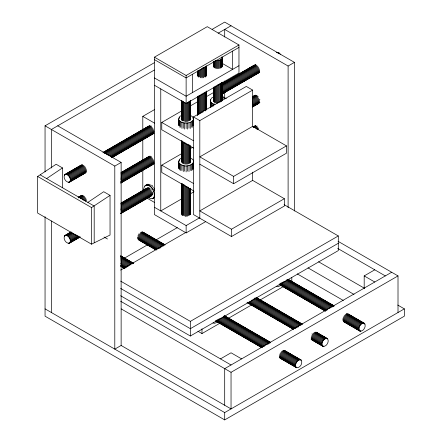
<?xml version="1.0" encoding="UTF-8"?>
<svg xmlns="http://www.w3.org/2000/svg" width="442" height="442" viewBox="0 0 442 442"><rect width="100%" height="100%" fill="white"/><g stroke="black" fill="none" stroke-linecap="round" stroke-linejoin="round"><path stroke-width="0.66" d="M397.778 305.063L404.347 308.859L404.347 316.179L224.696 419.9L45.051 316.179L45.051 216.652M45.051 171.921L45.051 125.821L154.269 62.758M51.388 312.522L51.388 221M51.388 168.015L51.388 129.478L154.335 70.046M45.051 125.821L114.793 166.087L114.793 349.125L121.136 345.467L121.136 162.429L57.731 125.821M142.799 190.85L142.799 170.159M142.799 160.507L142.799 139.125M142.799 129.467L142.799 116.362L154.33 109.71M154.424 85.245L186.126 103.55L238.967 73.046L238.967 44.979L207.259 26.675L154.424 57.178L154.424 214.597L186.137 232.901L205.729 221.591M178.8 168.457C178.988 164.91 177.137 159.214 181.977 157.927M178.8 125.069C178.817 121.666 177.408 116.395 181.977 115.218M179.225 169.264L179.225 163.164L178.8 162.352M179.225 125.876L179.225 120.456L178.8 119.644M179.916 170.01L179.916 163.91L179.225 163.164M179.916 127.302L179.916 121.202L179.225 120.456M180.844 170.667L180.844 164.562L179.916 163.91M180.844 127.279L180.844 121.854L179.916 121.202M181.977 170.524L181.977 165.098L180.844 164.562M181.977 128.489L181.977 122.39L180.844 121.854M183.27 171.601L183.27 165.496L181.977 165.098M183.27 128.213L183.27 122.788L181.977 122.39M193.032 118.511L193.032 117.152L190.275 115.218M284.355 198.701L231.498 229.216L199.79 210.911L252.653 180.397L284.355 198.701L284.355 206.022L231.498 236.536L193.469 214.563L193.469 116.942L246.31 86.439L252.653 90.096L252.653 126.362L286.466 145.888L286.466 153.208L233.63 183.717L199.812 164.192M199.812 218.226L199.812 120.605L193.469 116.942M210.502 107.445C210.696 103.898 208.845 98.201 213.679 96.914M210.928 106.898L210.928 102.152L210.502 101.34M211.619 106.964L211.619 102.898L210.928 102.152M212.547 106.262L212.547 103.55L211.619 102.898M213.679 106.119L213.679 104.085L212.547 103.55M294.444 211L294.444 62.366L224.696 22.1L212.166 29.338M364.191 288.112L364.191 275.913L374.761 269.808M296.433 367.65C293.869 364.981 297.322 358.998 300.914 359.887C303.477 362.556 300.024 368.54 296.433 367.65L280.311 358.346M322.848 346.296C320.284 343.627 323.743 337.644 327.334 338.533C329.898 341.202 326.445 347.185 322.848 346.296L312.102 340.091M359.838 331.047C357.274 328.378 360.727 322.395 364.318 323.279C366.882 325.947 363.429 331.931 359.838 331.047L343.716 321.737M69.482 182.176C72.046 179.507 68.593 173.524 64.996 174.408C62.432 177.076 65.891 183.06 69.482 182.176L85.604 172.866M69.482 243.188C72.046 240.52 68.593 234.536 64.996 235.42C62.438 238.089 65.891 244.072 69.482 243.188L80.229 236.984M193.458 125.069L193.602 118.804L193.032 117.152M221.972 56.803C223.326 59.571 219 60.742 216.956 60.327L216.956 68.615M183.27 122.788C186.762 123.5 191.601 123.18 193.458 119.644M183.27 165.496C188.204 167.85 198.972 161.794 190.275 157.927M147.75 184.192C145.109 184.971 143.23 187.441 143.959 190.22M148.109 197.408C159.335 203.9 153.407 182.342 145.401 185.546M217.807 321.875L214.751 323.29L213.038 322.958M281.211 285.267L278.156 286.681L276.443 286.35M87.847 202.392L103.699 191.712L110.041 195.375L110.041 235.033L91.544 244.183L37.653 213.066L37.653 176.463L56.145 164.258L62.488 167.921L62.488 187.751M46.631 178.596L62.488 167.921M110.041 195.375L91.544 207.574L37.653 176.463M218.138 33.211L231.039 25.763M154.424 57.178L186.126 75.483L238.967 44.979M238.967 47.421L186.126 77.925L154.424 59.62M238.967 65.725L186.126 96.229L154.424 77.925M64.996 174.408L81.118 165.104M103.207 152.346L148.584 126.152M222.022 83.753L254.26 65.14M64.604 174.734L82.195 164.579M103.091 152.512L149.661 125.627M221.906 83.919L255.338 64.615M64.311 175.198L82.146 164.899M103.041 152.838L150.208 125.605M221.856 84.24L255.885 64.593M66.62 174.341L82.742 165.037M104.235 152.628L150.208 126.086M221.851 84.72L255.885 65.073M67.239 174.629L83.361 165.325M104.257 153.258L151.424 126.025M221.873 85.35L256.504 65.361M67.858 175.06L83.98 165.75M104.876 153.683L151.446 126.799M221.895 86.124L257.122 65.786M278.018 53.725L279.211 53.034L280.355 54.239M68.455 175.607L84.571 166.303M106.069 153.893L152.042 127.351M221.895 87.019L257.714 66.339M193.469 148.059L161.766 129.755L161.766 122.434L181.955 110.782M190.264 105.981L197.983 101.527M206.292 96.726L213.42 92.616M69.002 176.264L85.124 166.954M106.616 154.545L152.589 128.003M221.845 88.019L258.266 66.996M69.482 176.999L85.604 167.689M107.693 154.938L153.07 128.738M222.326 88.754L258.747 67.725M69.875 177.778L85.997 168.474M108.682 155.374L153.462 129.523M222.122 89.881L259.139 68.51M70.168 178.579L86.289 169.275M109.572 155.833L153.755 130.324M221.818 91.024L259.432 69.311M70.35 179.369L86.472 170.065M110.351 156.275L153.938 131.114M222 91.82L259.614 70.101M70.411 180.121L86.533 170.816M111.008 156.683L153.998 131.865M222.061 92.566L259.675 70.853M70.35 180.8L86.472 171.49M111.544 157.015L153.938 132.545M222 93.245L259.614 71.532M68.455 182.375L86.289 172.076M111.367 157.601L153.755 133.125M221.818 93.831L259.432 72.112M69.002 182.353L85.997 172.54M112.268 157.374L154.059 133.241M221.845 94.107L259.736 72.234M112.467 157.358L153.07 133.915M222.326 93.931L258.747 72.902M114.793 166.087L121.136 162.429M224.696 36.984L224.696 29.421L288.107 66.029L294.444 62.366M199.812 120.605L252.653 90.096M78.24 197.27L81.218 195.552M121.169 172.485L148.6 156.645M252.354 96.743L254.144 95.71M78.124 197.436L81.698 195.37M121.053 172.651L149.678 156.125M252.559 96.726L255.222 95.19M78.67 197.414L82.251 195.347M121.009 172.971L150.225 156.103M252.791 96.886L255.769 95.168M78.67 197.894L82.842 195.486M121.003 173.452L150.225 156.584M252.785 97.367L256.366 95.301M79.886 197.839L83.461 195.773M121.031 174.082L151.44 156.523M252.807 97.997L256.984 95.588M80.505 198.265L84.079 196.198M121.053 174.855L151.462 157.297M252.83 98.77L257.603 96.019M81.096 198.817L84.676 196.751M121.047 175.75L152.054 157.849M252.83 99.665L258.194 96.566M82.24 199.127L85.223 197.403M121.003 176.75L152.606 158.501M252.78 100.665L258.15 97.566M82.72 199.861L85.704 198.138M120.887 177.828L153.087 159.236M252.664 101.743L258.631 98.301M83.715 200.298L86.096 198.922M120.683 178.955L153.479 160.021M252.465 102.87L259.023 99.08M84.599 200.756L86.389 199.723M120.975 179.756L153.772 160.822M252.758 103.671L259.913 99.538M85.378 201.204L86.571 200.513M121.158 180.546L153.954 161.612M252.343 104.809L259.498 100.677M120.622 181.64L154.015 162.358M252.404 105.555L259.559 101.422M121.158 181.971L153.954 163.037M252.343 106.235L259.498 102.102M120.975 182.557L153.772 163.623M252.758 106.472L259.913 102.34M120.683 183.021L154.076 163.739M252.465 106.936L259.62 102.804M120.887 183.005L153.087 164.413M252.664 106.92L258.631 103.478M193.469 190.767L161.766 172.463L161.766 165.142L181.955 153.49M190.264 148.689L192.64 147.319M144.744 186.093L147.965 184.237M147.12 185.215L148.877 184.198M148.109 185.441L149.871 184.424M149.142 185.916L150.899 184.9M252.653 126.362L199.812 156.871L233.63 176.397L286.466 145.888M64.996 235.42L70.969 231.973M121.119 203.016L146.794 188.198M253.067 126.837L254.26 126.152M64.604 235.746L70.853 232.138M121.003 203.187L147.871 187.673M252.951 127.009L255.338 125.627M64.311 236.21L71.4 232.116M120.953 203.508L148.418 187.651M150.169 186.629L152.518 185.275M253.498 126.987L255.885 125.605M66.62 235.354L71.996 232.254M120.953 203.989L149.015 187.789M253.498 127.467L255.885 126.086M67.239 235.641L72.018 232.884M120.975 204.618L149.634 188.077M254.117 127.749L257.1 126.025M151.164 187.552L152.921 186.535M67.858 236.072L72.637 233.315M120.998 205.392L150.252 188.502M255.332 127.832L257.122 126.799M68.455 236.619L73.825 233.52M120.992 206.287L150.247 189.397M255.924 128.384L257.719 127.351M152.076 188.64L153.838 187.623M69.002 237.277L74.378 234.172M120.942 207.287L151.396 189.706M256.476 129.042L258.266 128.009M69.482 238.011L75.455 234.564M120.826 208.364L151.275 190.784M152.877 189.861L154.639 188.845M257.553 129.429L258.747 128.738M69.875 238.79L76.444 235M120.627 209.491L151.672 191.568M153.534 191.165L154.706 190.485M70.168 239.592L77.333 235.459M120.92 210.293L152.562 192.027M70.35 240.387L78.112 235.901M121.097 211.083L152.744 192.817M70.411 241.133L78.77 236.31M121.158 211.834L152.805 193.563M70.35 241.813L79.306 236.641M121.097 212.514L152.744 194.242M68.455 243.387L79.201 237.183M120.92 213.094L152.562 194.828M69.002 243.365L80.024 237M120.627 213.558L151.672 195.635M120.826 213.541L151.275 195.961M152.076 198.79L154.706 197.27M152.877 198.491L154.639 197.475M182.137 198.596L160.766 210.933L160.766 88.908M190.447 193.795L194.01 191.74M124.196 258.283L148.081 244.492M156.44 239.663L177.336 227.602M154.424 207.27L186.137 225.58L199.79 217.696M120.644 270.095L185.668 232.553M120.633 281.112L190.353 321.367L338.301 235.951L338.301 250.592L190.353 336.008L120.633 295.753M338.301 243.271L190.353 328.688L120.633 288.433M197.944 331.24L201.977 333.566L219.823 323.262M228.155 318.455L251.946 304.72M260.277 299.908L283.477 286.515M220.47 358.887L231.039 352.788L241.608 358.887M391.667 272.25L224.696 368.65L224.696 405.259M121.136 308.859L231.039 372.308L398.01 275.913L398.01 312.522M45.051 308.859L224.696 412.579L404.347 308.859M276.349 52.383L277.974 52.322L279.211 53.034M213.679 104.085L214.972 104.483M221.983 96.914L224.735 98.848M222.055 63.283L232.625 69.383L232.625 51.079M222.238 96.334L226.348 98.71M161.766 122.434L193.469 140.738M142.799 116.362L154.54 123.141M284.073 204.64L338.301 235.951M338.102 241.326L398.01 275.913M337.705 248.415L385.325 275.913M364.191 275.913L374.761 282.013M161.766 165.142L193.469 183.447M318.577 261.78L364.6 288.35M308.008 267.88L354.031 294.449M297.251 273.874L343.274 300.444M288.493 279.504L333.87 305.698M348.202 313.969L364.318 323.279M288.013 279.322L333.986 305.864M347.721 313.792L364.716 323.605M146.91 198.055L154.54 202.458M288.062 279.648L334.036 306.19M346.572 313.428L365.009 324.069M286.875 279.438L333.439 306.323M346.578 313.908L362.694 323.212M286.852 280.068L332.826 306.61M345.959 314.196L362.081 323.5M286.234 280.499L332.207 307.035M345.34 314.621L361.462 323.931M285.637 281.046L331.014 307.245M344.743 315.174L360.865 324.478M284.493 281.355L330.467 307.897M344.196 315.826L360.318 325.135M283.416 281.747L329.389 308.289M343.716 316.56L359.838 325.864M282.421 282.184L328.395 308.726M343.323 317.345L359.44 326.649M281.532 282.642L327.505 309.185M343.031 318.146L359.147 327.45M280.758 283.084L327.323 309.975M342.848 318.936L358.97 328.24M280.698 283.836L326.666 310.378M342.788 319.688L358.91 328.992M279.565 283.825L325.638 310.428M342.848 320.362L359.07 329.732M279.67 284.366L325.638 310.908M344.743 321.936L360.865 331.246M279.117 284.344L325.411 311.069M343.323 321.411L360.318 331.224M279.233 284.51L325.207 311.052M143.446 232.365L164.938 244.774M256.283 297.51L302.256 324.052M316.588 332.329L327.334 338.533M142.368 231.84L165.054 244.94M256.404 297.681L302.372 324.224M316.107 332.146L327.726 338.859M141.816 231.818L164.507 244.918M255.852 297.659L301.825 324.201M315.56 332.13L326.307 338.334M141.821 232.299L163.91 245.056M255.857 298.135L301.831 324.677M314.964 332.262L325.71 338.467M140.606 232.243L163.888 245.686M254.642 298.079L301.212 324.964M314.345 332.55L325.091 338.754M40.294 174.933L94.19 206.049L94.19 242.658M140.584 233.011L163.269 246.111M254.62 298.853L300.593 325.395M313.726 332.975L324.472 339.18M139.987 233.564L162.081 246.321M253.426 299.057L299.4 325.599M313.129 333.528L323.881 339.732M138.843 233.873L161.529 246.973M252.879 299.715L298.853 326.257M311.986 333.837L323.329 340.39M138.363 234.608L160.452 247.36M251.802 300.101L298.372 326.986M312.102 334.914L322.848 341.119M137.97 235.393L160.059 248.144M251.41 300.886L297.378 327.423M311.709 335.699L322.456 341.904M138.274 236.536L159.17 248.603M250.52 301.339L296.488 327.881M311.417 336.5L322.163 342.705M137.495 236.984L157.794 248.702M249.741 301.787L295.715 328.329M311.234 337.29L321.98 343.495M137.434 237.735L157.137 249.106M249.084 302.19L295.052 328.732M311.174 338.042L321.92 344.246M137.495 238.409L156.601 249.443M247.951 302.179L293.919 328.721M311.234 338.721L321.98 344.926M138.274 239.337L156.783 250.023M247.531 302.416L293.505 328.958M311.417 339.301L323.881 346.495M137.97 239.459L155.882 249.796M247.227 302.538L293.477 329.24M311.113 339.423L322.732 346.13M138.959 240.128L155.678 249.78M247.023 302.521L292.996 329.063M104.014 237.006L107.472 239M120.605 255.785L133.744 263.371M224.492 315.765L270.465 342.307M284.792 350.578L300.914 359.887M120.721 255.951L133.539 263.355M224.608 315.931L270.581 342.473M284.311 350.401L301.306 360.213M120.771 256.277L132.716 263.172M224.061 315.908L270.631 342.793M283.764 350.379L299.886 359.689M120.776 256.758L132.716 263.647M224.061 316.389L270.034 342.931M283.173 350.512L299.289 359.821M120.754 257.388L132.097 263.935M223.448 316.676L269.416 343.219M282.554 350.799L298.67 360.108M120.732 258.161L130.882 264.018M222.829 317.102L268.797 343.644M281.935 351.23L298.052 360.534M120.732 259.056L130.882 264.918M222.232 317.654L268.206 344.196M281.339 351.782L297.46 361.086M120.782 260.056L129.738 265.228M221.088 317.964L267.056 344.506M280.792 352.434L296.913 361.744M120.898 261.134L128.661 265.614M220.011 318.351L265.979 344.893M280.311 353.169L296.433 362.473M121.102 262.261L128.268 266.399M219.017 318.793L264.99 345.335M279.919 353.948L296.035 363.258M120.81 263.062L127.379 266.852M218.127 319.246L264.697 346.136M279.626 354.749L295.742 364.059M120.627 263.852L126.6 267.3M217.348 319.693L263.918 346.583M279.443 355.545L295.565 364.849M121.163 264.946L125.942 267.703M216.69 320.096L262.664 346.638M279.383 356.291L295.505 365.6M120.627 265.283L125.406 268.04M216.751 320.776L262.725 347.318M279.443 356.97L295.565 366.28M120.81 265.863L124.39 267.929M215.74 320.671L261.714 347.213M279.626 357.556L295.742 366.86M120.782 266.145L124.683 268.393M215.713 320.953L262.007 347.677M279.322 357.672L296.913 367.827M120.898 266.311L124.484 268.377M215.829 321.119L261.205 347.313M120.66 301.262L231.039 364.987M121.136 345.467L231.039 408.916L231.039 372.308M291.803 277.642L291.803 281.709M288.107 66.029L288.107 207.646M252.653 172.153L252.653 180.397M233.63 176.397L233.63 183.717M231.498 229.216L231.498 236.536M224.696 80.98L224.696 82.356M224.696 91.98L224.696 98.168M224.696 412.579L224.696 419.9M222.315 57.791L222.315 66.073M222.315 82.637L222.315 100.583M222.227 57.289L222.227 66.576M222.227 82.135L222.227 100.4M221.972 58.78L221.972 67.062M221.972 82.251L221.972 100.881M221.558 59.228L221.558 67.51M221.558 82.698L221.558 101.329M221 59.62L221 67.902M221 83.09L221 101.721M220.32 59.946L220.32 68.228M220.32 84.102L220.32 102.047M219.547 60.184L219.547 68.466M219.547 83.648L219.547 102.284M218.702 60.327L218.702 68.615M218.707 84.488L218.707 102.433M217.829 60.377L217.829 68.665M217.829 84.538L217.829 103.174M216.956 85.87L216.956 103.124M216.116 60.184L216.116 68.466M216.116 85.72L216.116 102.975M215.337 60.631L215.337 68.228M215.337 86.173L215.337 102.737M214.657 61.002L214.657 67.902M214.657 86.538L214.657 103.102M214.099 61.99L214.099 67.51M214.099 87.527L214.099 102.019M213.685 61.543L213.685 67.062M213.685 87.08L213.685 101.572M213.431 62.118L213.431 66.576M213.431 87.654L213.431 101.085M213.348 61.93L213.348 66.073M213.348 87.472L213.348 100.583M210.502 99.66L210.502 105.08M210.359 100.5L210.359 105.925M206.464 66.388L206.464 74.665M206.464 91.218L206.464 109.146M206.375 65.88L206.375 75.858M206.375 91.03L206.375 109.655M206.121 65.996L206.121 76.344M206.121 91.516L206.121 110.141M205.707 66.444L205.707 76.792M205.707 91.964L205.707 110.588M205.149 66.836L205.149 77.184M205.149 92.356L205.149 110.981M204.469 67.156L204.469 76.814M204.469 92.676L204.469 110.61M203.696 67.399L203.696 77.742M203.696 92.919L203.696 110.848M202.85 67.543L202.85 77.891M202.85 93.754L202.85 112.379M201.977 68.283L201.977 77.251M201.977 93.803L201.977 112.428M201.977 328.82L201.977 333.566M201.104 68.924L201.104 77.891M201.104 94.444L201.104 113.064M200.265 69.466L200.265 77.742M200.265 94.986L200.265 113.611M199.486 69.919L199.486 76.814M199.486 95.439L199.486 114.058M198.806 70.284L198.806 77.184M198.806 95.803L198.806 114.428M198.248 70.582L198.248 76.792M198.248 96.102L198.248 114.036M197.834 70.825L197.834 76.344M197.834 96.345L197.834 114.964M197.58 71.029L197.58 75.858M197.58 96.549L197.58 115.169M197.497 71.212L197.497 74.665M197.497 96.732L197.497 115.356M193.032 120.456L193.032 125.876M193.032 163.164L193.032 169.264M192.469 74.267L192.469 92.566M192.342 121.202L192.342 127.302M192.342 163.91L192.342 170.01M191.408 121.854L191.408 127.279M191.408 164.562L191.408 170.667M190.612 100.251L190.612 118.887M190.612 145.805L190.612 161.678M190.612 189.287L190.612 213.442M190.524 100.439L190.524 120.08M190.524 145.987L190.524 162.871M190.524 188.408L190.524 214.635M190.353 321.367L190.353 336.008M190.27 101.24L190.27 119.876M190.275 122.39L190.275 128.489M190.27 146.103L190.27 162.667M190.275 165.098L190.275 170.524M190.27 188.204L190.27 214.431M189.856 100.997L189.856 120.323M189.856 145.86L189.856 163.115M189.856 188.651L189.856 214.878M189.298 101.389L189.298 120.716M189.298 144.871L189.298 163.507M189.298 188.353L189.298 215.271M188.988 122.788L188.988 128.213M188.988 165.496L188.988 171.601M188.618 101.715L188.618 121.036M188.618 144.506L188.618 163.833M188.618 187.297L188.618 215.597M187.844 102.643L187.844 121.279M187.844 144.053L187.844 164.07M187.844 186.844L187.844 215.834M187.585 123.036L187.585 129.136M187.585 165.744L187.585 171.17M186.999 102.793L186.999 122.114M186.999 144.202L186.999 164.22M186.999 186.994L186.999 216.674M186.126 75.483L186.126 121.473M186.126 123.119L186.126 128.539M186.126 143.562L186.126 164.269M186.126 165.827L186.126 171.927M186.126 186.353L186.126 216.033M186.137 225.58L186.137 232.901M185.253 102.793L185.253 122.114M185.253 142.821L185.253 164.22M185.253 185.612L185.253 216.674M184.668 123.036L184.668 129.136M184.668 165.744L184.668 171.17M184.413 102.643L184.413 121.279M184.413 142.672L184.413 164.07M184.413 184.778L184.413 215.834M183.634 101.715L183.634 121.036M183.634 142.435L183.634 163.833M183.634 184.535L183.634 215.597M182.955 101.389L182.955 120.716M182.955 141.423L182.955 163.507M182.955 184.215L182.955 215.271M182.397 100.997L182.397 121.014M182.397 141.031L182.397 163.115M182.397 183.822L182.397 215.569M181.982 101.24L181.982 120.567M181.982 141.274L181.982 162.667M181.982 183.375L181.982 215.121M181.728 100.439L181.728 120.08M181.728 140.468L181.728 162.181M181.728 183.579L181.728 214.635M181.645 100.251L181.645 118.887M181.645 140.97L181.645 161.678M181.645 183.767L181.645 213.442M179.225 117.152L179.225 118.511M179.225 159.86L179.225 161.22M178.656 118.804L178.656 125.583M178.656 161.512L178.656 168.292M91.544 207.574L91.544 244.183"/></g></svg>
